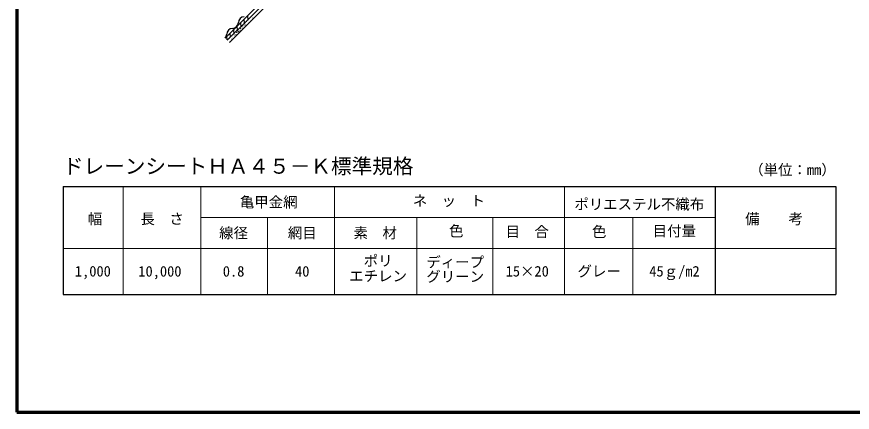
# Model space of a CAD drawing. Units: millimetres, scale not verified. Extents: x 200 to 8200, y 200 to 5825.
# Drawn here: x 200 to 4252, y 200 to 2118 of the extents above; entities that cross this region are included whole.
import ezdxf
from ezdxf.enums import TextEntityAlignment as Align

# ---------------------------------------------------------------- set-up
doc = ezdxf.new("R2010")
doc.units = ezdxf.units.MM
doc.header["$LTSCALE"] = 20
doc.layers.add('C-MTR', color=5, linetype='Continuous')
doc.layers.add('C-MTR-TXT', color=5, linetype='Continuous')
for name, color, linetype, lineweight in [('C-MTR-FRAM', 5, 'Continuous', 25), ('C-MTR-LINE', 5, 'Continuous', 13), ('C-STR', 1, 'Continuous', 25), ('C-TTL', 2, 'Continuous', 70)]:
    doc.layers.add(name, color=color, linetype=linetype, lineweight=lineweight)
doc.styles.add('ＭＳ ゴシック', font='')
doc.styles.get('ＭＳ ゴシック').set_extended_font_data('MS Gothic')

msp = doc.modelspace()

# ---------------------------------------------------------------- linework, layer by layer
at = {"layer": 'C-MTR-FRAM'}
for p, q in [((424.96, 1294.73), (424.96, 771.73)), ((424.96, 1294.73), (4172.24, 1294.73)), ((3587.3, 1294.73), (3587.3, 771.73)), ((4172.24, 1294.73), (4172.24, 771.73)), ((424.96, 771.73), (4172.24, 771.73))]:
    msp.add_line(p, q, dxfattribs=at)
at = {"layer": 'C-MTR-LINE'}
for p, q in [((716.66, 1294.73), (716.66, 771.73)), ((1092.58, 1294.73), (1092.58, 771.73)), ((1741.04, 1294.73), (1741.04, 771.73)), ((2856.99, 1294.73), (2856.99, 771.73)), ((1092.58, 1144.73), (3587.3, 1144.73)), ((1416.81, 1144.73), (1416.81, 771.73)), ((2140.8, 1144.73), (2140.8, 771.73)), ((2509.15, 1144.73), (2509.15, 771.73)), ((3188.07, 1144.73), (3188.07, 771.73)), ((424.96, 994.73), (4172.24, 994.73))]:
    msp.add_line(p, q, dxfattribs=at)
at = {"layer": 'C-STR', "color": 7}
for p, q in [((1210.29, 2014.41), (1843.37, 2647.49)), ((1220.9, 2003.8), (1853.98, 2636.89)), ((1231.51, 1993.2), (1864.59, 2626.28)), ((1318.86, 2122.97), (1320.56, 2103.46)), ((1267.94, 2072.06), (1269.65, 2052.55)), ((1284.91, 2089.03), (1286.62, 2069.52)), ((1301.89, 2106), (1303.59, 2086.49)), ((1234, 2038.12), (1235.71, 2018.61)), ((1250.97, 2055.09), (1252.68, 2035.58)), ((1217.03, 2021.15), (1218.32, 2006.38))]:
    msp.add_line(p, q, dxfattribs=at)
for centre in [(1346.86, 2111.74), (1289.42, 2069.76), (1297.27, 2075.04), (1298.58, 2067.73), (1306.84, 2080.32), (1306.84, 2072.44), (1314.21, 2081.42), (1316.28, 2092.95), (1321.01, 2101.35), (1325.83, 2097.88), (1326.17, 2091.76), (1333.54, 2100.74), (1255.93, 2029.41), (1263.3, 2030.5), (1265.37, 2042.04), (1270.1, 2050.44), (1274.92, 2046.97), (1275.26, 2040.85), (1282.63, 2049.83), (1284.7, 2061.36), (1295.95, 2060.83), (1231.71, 1998.92), (1233.79, 2010.45), (1245.04, 2009.92), (1246.36, 2024.13), (1247.67, 2016.82), (1255.93, 2021.52)]:
    msp.add_circle(centre, 0.3, dxfattribs=at)
at = {"layer": 'C-STR'}
for centre, start, end in [((1305.28, 2087.59), 93.88791, 176.11209), ((1244.59, 2091.72), 273.88791, 356.11209), ((1188.02, 2035.15), 317.04491, 356.11209), ((1248.71, 2031.02), 93.88791, 176.11209)]:
    msp.add_arc(centre, 30.42, start, end, dxfattribs=at)
at = {"layer": 'C-TTL'}
msp.add_lwpolyline([(200, 200), (8200, 200), (8200, 5740), (200, 5740)], close=True, dxfattribs=at)

# ---------------------------------------------------------------- texts
at = {"layer": 'C-MTR', "style": 'ＭＳ ゴシック'}
msp.add_text('ドレーンシートＨＡ４５－Ｋ標準規格', height=73.31, dxfattribs=at).set_placement((424.15, 1334.73), align=Align.BOTTOM_LEFT)
at = {"layer": 'C-MTR-TXT', "style": 'ＭＳ ゴシック'}
msp.add_text('（単位：mm）', height=51.32, dxfattribs=at).set_placement((3752.24, 1334.73), align=Align.BOTTOM_LEFT)
for s, p in [('ネ\u3000ッ\u3000ト', (2295.66, 1184.73)), ('色', (2331.7, 1037.87)), ('目\u3000合', (2676.01, 1034.73)), ('色', (3024.64, 1034.73)), ('目付量', (3389.46, 1037.87)), ('ポリ', (1952.74, 893.73)), ('エチレン', (1952.74, 819.73))]:
    msp.add_text(s, height=51.32, dxfattribs=at).set_placement(p, align=Align.BOTTOM_CENTER)
msp.add_text('亀甲金網', height=51.32, dxfattribs=at).set_placement((1281.94, 1219.3), align=Align.MIDDLE_LEFT)
for s, p in [('ポリエステル不織布', (3219.28, 1208.81)), ('幅', (580.13, 1138.14)), ('長\u3000さ', (905.24, 1138.14)), ('備\u3000\u3000考', (3872.92, 1138.14)), ('線径', (1251.73, 1069.52)), ('網目', (1584.72, 1069.52)), ('素\u3000材', (1938.54, 1069.52)), ('1,000', (569.33, 883.93)), ('10,000', (894.45, 883.57)), ('0.8', (1251.73, 883.57)), ('40', (1584.72, 883.57)), ('15×20', (2676.01, 883.93)), ('グレー', (3024.64, 883.93)), ('45ｇ/m2', (3389.93, 883.93))]:
    msp.add_text(s, height=51.32, dxfattribs=at).set_placement(p, align=Align.MIDDLE_CENTER)
for s, p in [('ディープ', (2186.5, 953.93)), ('グリーン', (2186.5, 883.93))]:
    msp.add_text(s, height=51.32, dxfattribs=at).set_placement(p, align=Align.TOP_LEFT)

doc.saveas('drawing.dxf')
